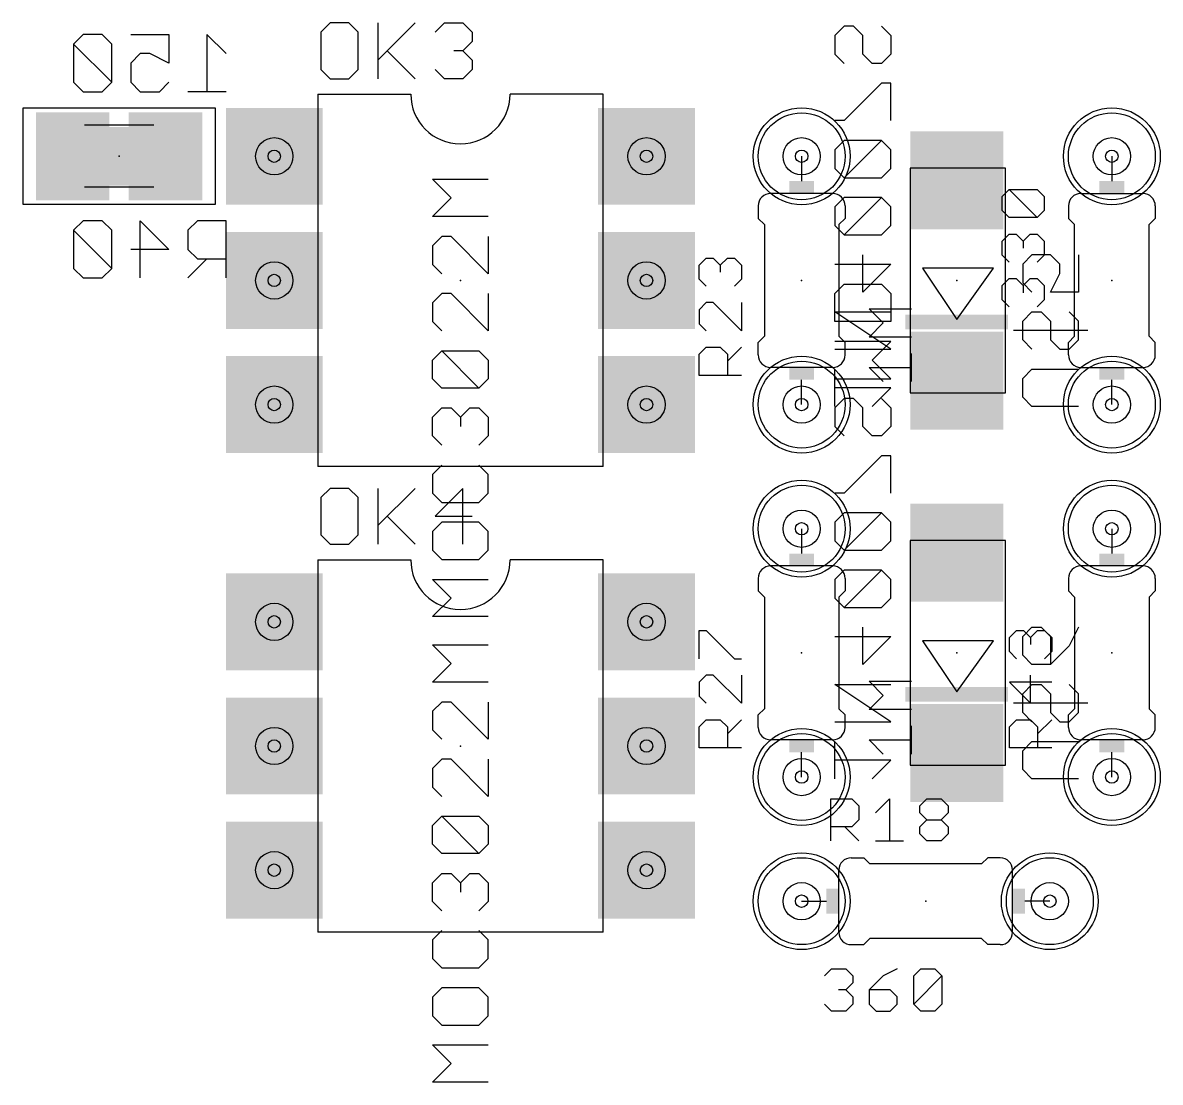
# Model space of a CAD drawing. Extents: x -2 to 128, y 10 to 112.
# Drawn here: x 86.93 to 110.21, y 61.7 to 83.38 of the extents above; entities that cross this region are included whole.
import ezdxf

# ---------------------------------------------------------------- set-up
doc = ezdxf.new("R2010")
doc.units = 0
for name, color, linetype in [('17', 82, 'CONTINUOUS'), ('21', 253, 'CONTINUOUS'), ('22', 253, 'CONTINUOUS'), ('23', 7, 'CONTINUOUS'), ('24', 7, 'CONTINUOUS'), ('25', 253, 'CONTINUOUS'), ('26', 253, 'CONTINUOUS'), ('27', 253, 'CONTINUOUS'), ('28', 253, 'CONTINUOUS'), ('29', 253, 'CONTINUOUS'), ('30', 253, 'CONTINUOUS'), ('32', 253, 'CONTINUOUS'), ('36', 253, 'CONTINUOUS'), ('40', 175, 'CONTINUOUS'), ('44', 253, 'CONTINUOUS'), ('51', 253, 'CONTINUOUS'), ('52', 253, 'CONTINUOUS')]:
    doc.layers.add(name, color=color, linetype=linetype)

# ---------------------------------------------------------------- blocks, each defined once
blk = doc.blocks.new('SQUAREP')
blk.add_solid([(-0.5, -0.5), (0.5, -0.5), (-0.5, 0.5), (0.5, 0.5)])
blk = doc.blocks.new('ROUNDP')
blk.add_circle((0, 0), 0.5)
blk = doc.blocks.new('RECT')
blk.add_solid([(-0.5, -0.5), (0.5, -0.5), (-0.5, 0.5), (0.5, 0.5)])

msp = doc.modelspace()

# ---------------------------------------------------------------- linework, layer by layer
at = {"layer": '21'}
for p, q in [((92.964, 81.915), (92.964, 74.295)), ((92.964, 81.915), (94.869, 81.915)), ((98.806, 81.915), (96.901, 81.915)), ((98.806, 74.295), (98.806, 81.915)), ((101.981, 79.629), (101.981, 79.375)), ((103.759, 79.629), (103.759, 79.375)), ((108.331, 79.629), (108.331, 79.375)), ((110.109, 79.629), (110.109, 79.375)), ((102.108, 79.248), (101.981, 79.375)), ((102.108, 79.248), (102.108, 76.962)), ((103.632, 79.248), (103.759, 79.375)), ((103.632, 79.248), (103.632, 76.962)), ((108.458, 79.248), (108.331, 79.375)), ((108.458, 76.962), (108.458, 79.248)), ((109.982, 79.248), (110.109, 79.375)), ((109.982, 76.962), (109.982, 79.248)), ((102.108, 76.962), (101.981, 76.835)), ((103.632, 76.962), (103.759, 76.835)), ((108.458, 76.962), (108.331, 76.835)), ((109.982, 76.962), (110.109, 76.835)), ((101.981, 76.581), (101.981, 76.835)), ((103.759, 76.581), (103.759, 76.835)), ((108.331, 76.581), (108.331, 76.835)), ((110.109, 76.581), (110.109, 76.835)), ((98.806, 74.295), (92.964, 74.295)), ((92.964, 72.39), (92.964, 64.77)), ((92.964, 72.39), (94.869, 72.39)), ((98.806, 72.39), (96.901, 72.39)), ((98.806, 64.77), (98.806, 72.39)), ((101.981, 72.009), (101.981, 71.755)), ((103.759, 72.009), (103.759, 71.755)), ((108.331, 72.009), (108.331, 71.755)), ((110.109, 72.009), (110.109, 71.755)), ((102.108, 71.628), (101.981, 71.755)), ((103.632, 71.628), (103.759, 71.755)), ((108.458, 71.628), (108.331, 71.755)), ((109.982, 71.628), (110.109, 71.755)), ((102.108, 71.628), (102.108, 69.342)), ((103.632, 71.628), (103.632, 69.342)), ((108.458, 71.628), (108.458, 69.342)), ((109.982, 71.628), (109.982, 69.342)), ((102.108, 69.342), (101.981, 69.215)), ((101.981, 68.961), (101.981, 69.215)), ((103.632, 69.342), (103.759, 69.215)), ((103.759, 68.961), (103.759, 69.215)), ((108.458, 69.342), (108.331, 69.215)), ((108.331, 68.961), (108.331, 69.215)), ((109.982, 69.342), (110.109, 69.215)), ((110.109, 68.961), (110.109, 69.215)), ((103.886, 66.294), (104.14, 66.294)), ((104.267, 66.167), (104.14, 66.294)), ((106.553, 66.167), (104.267, 66.167)), ((106.553, 66.167), (106.68, 66.294)), ((106.934, 66.294), (106.68, 66.294)), ((98.806, 64.77), (92.964, 64.77)), ((103.886, 64.516), (104.14, 64.516)), ((104.267, 64.643), (104.14, 64.516)), ((106.553, 64.643), (104.267, 64.643)), ((106.553, 64.643), (106.68, 64.516)), ((106.934, 64.516), (106.68, 64.516))]:
    msp.add_line(p, q, dxfattribs=at)
for centre, radius, start, end in [((95.885, 81.915), 1.016, 180, 0), ((102.235, 79.629), 0.254, 90, 180), ((103.505, 79.629), 0.254, 0, 90), ((108.585, 79.629), 0.254, 90, 180), ((109.855, 79.629), 0.254, 0, 90), ((102.235, 76.581), 0.254, 180, 270), ((103.505, 76.581), 0.254, 270, 0), ((108.585, 76.581), 0.254, 180, 270), ((109.855, 76.581), 0.254, 270, 0), ((95.885, 72.39), 1.016, 180, 0), ((102.235, 72.009), 0.254, 90, 180), ((103.505, 72.009), 0.254, 0, 90), ((108.585, 72.009), 0.254, 90, 180), ((109.855, 72.009), 0.254, 0, 90), ((102.235, 68.961), 0.254, 180, 270), ((103.505, 68.961), 0.254, 270, 0), ((108.585, 68.961), 0.254, 180, 270), ((109.855, 68.961), 0.254, 270, 0), ((103.886, 66.04), 0.254, 90, 180), ((106.934, 66.04), 0.254, 0, 90), ((103.886, 64.77), 0.254, 180, 270), ((106.934, 64.77), 0.254, 270, 0)]:
    msp.add_arc(centre, radius, start, end, dxfattribs=at)
at = {"layer": '22'}
for p, q in [((106.795, 78.355), (105.345, 78.355)), ((105.345, 78.355), (106.045, 77.305)), ((106.045, 77.305), (106.795, 78.355)), ((106.795, 70.735), (105.345, 70.735)), ((105.345, 70.735), (106.045, 69.685)), ((106.045, 69.685), (106.795, 70.735))]:
    msp.add_line(p, q, dxfattribs=at)
at = {"layer": '23'}
for p in [(95.885, 78.105), (102.87, 78.105), (109.22, 78.105), (102.87, 70.485), (109.22, 70.485), (95.885, 68.58), (105.41, 65.405)]:
    msp.add_point(p, dxfattribs=at)
at = {"layer": '24'}
for p in [(88.9, 80.645), (106.045, 78.105), (106.045, 70.485)]:
    msp.add_point(p, dxfattribs=at)
at = {"layer": '25'}
for p, q in [((93.2182, 83.3765), (93.0275, 83.1858)), ((93.5995, 83.3765), (93.2182, 83.3765)), ((93.7902, 83.1858), (93.5995, 83.3765)), ((94.1969, 83.3765), (94.1969, 82.2325)), ((94.1969, 82.6138), (94.9595, 83.3765)), ((95.3663, 83.1858), (95.557, 83.3765)), ((95.557, 83.3765), (95.9383, 83.3765)), ((95.9383, 83.3765), (96.1289, 83.1858)), ((93.0275, 83.1858), (93.0275, 82.4232)), ((93.7902, 82.4232), (93.7902, 83.1858)), ((96.1289, 83.1858), (96.1289, 82.9952)), ((96.1289, 82.9952), (95.9383, 82.8045)), ((94.3876, 82.8045), (94.9595, 82.2325)), ((95.9383, 82.8045), (95.7476, 82.8045)), ((95.9383, 82.8045), (96.1289, 82.6138)), ((96.1289, 82.6138), (96.1289, 82.4232)), ((93.0275, 82.4232), (93.2182, 82.2325)), ((93.2182, 82.2325), (93.5995, 82.2325)), ((93.5995, 82.2325), (93.7902, 82.4232)), ((95.557, 82.2325), (95.3663, 82.4232)), ((95.9383, 82.2325), (95.557, 82.2325)), ((96.1289, 82.4232), (95.9383, 82.2325)), ((100.7738, 78.4183), (100.9178, 78.5624)), ((100.9178, 78.5624), (101.0619, 78.5624)), ((101.0619, 78.5624), (101.2059, 78.4183)), ((101.2059, 78.4183), (101.35, 78.5624)), ((101.35, 78.5624), (101.494, 78.5624)), ((101.494, 78.5624), (101.6381, 78.4183)), ((100.7738, 78.1302), (100.7738, 78.4183)), ((101.2059, 78.4183), (101.2059, 78.2743)), ((101.6381, 78.4183), (101.6381, 78.1302)), ((100.9178, 77.9862), (100.7738, 78.1302)), ((101.6381, 78.1302), (101.494, 77.9862)), ((100.9178, 77.6503), (100.7738, 77.5062)), ((101.0619, 77.6503), (100.9178, 77.6503)), ((101.6381, 77.074), (101.0619, 77.6503)), ((101.6381, 77.6503), (101.6381, 77.074)), ((100.7738, 77.5062), (100.7738, 77.2181)), ((100.7738, 77.2181), (100.9178, 77.074)), ((100.7738, 76.5941), (100.9178, 76.7381)), ((100.9178, 76.7381), (101.2059, 76.7381)), ((101.2059, 76.7381), (101.35, 76.5941)), ((101.35, 76.45), (101.6381, 76.7381)), ((100.7738, 76.1619), (100.7738, 76.5941)), ((101.35, 76.5941), (101.35, 76.1619)), ((101.6381, 76.1619), (100.7738, 76.1619)), ((93.2182, 73.8515), (93.0275, 73.6608)), ((93.5995, 73.8515), (93.2182, 73.8515)), ((93.7902, 73.6608), (93.5995, 73.8515)), ((94.1969, 73.8515), (94.1969, 72.7075)), ((94.1969, 73.0888), (94.9595, 73.8515)), ((95.9383, 73.8515), (95.3663, 73.2795)), ((95.9383, 72.7075), (95.9383, 73.8515)), ((93.0275, 73.6608), (93.0275, 72.8982)), ((93.7902, 72.8982), (93.7902, 73.6608)), ((94.3876, 73.2795), (94.9595, 72.7075)), ((95.3663, 73.2795), (96.1289, 73.2795)), ((93.0275, 72.8982), (93.2182, 72.7075)), ((93.5995, 72.7075), (93.7902, 72.8982)), ((93.2182, 72.7075), (93.5995, 72.7075)), ((100.7738, 70.3662), (100.7738, 70.9424)), ((100.7738, 70.9424), (100.9178, 70.9424)), ((100.9178, 70.9424), (101.494, 70.3662)), ((107.1238, 70.7983), (107.2678, 70.9424)), ((107.1238, 70.5102), (107.1238, 70.7983)), ((107.2678, 70.9424), (107.4119, 70.9424)), ((107.4119, 70.9424), (107.5559, 70.7983)), ((107.5559, 70.7983), (107.7, 70.9424)), ((107.5559, 70.7983), (107.5559, 70.6543)), ((107.7, 70.9424), (107.844, 70.9424)), ((107.844, 70.9424), (107.9881, 70.7983)), ((107.9881, 70.7983), (107.9881, 70.5102)), ((101.494, 70.3662), (101.6381, 70.3662)), ((107.2678, 70.3662), (107.1238, 70.5102)), ((107.9881, 70.5102), (107.844, 70.3662)), ((100.9178, 70.0303), (100.7738, 69.8862)), ((100.7738, 69.8862), (100.7738, 69.5981)), ((101.0619, 70.0303), (100.9178, 70.0303)), ((101.6381, 69.454), (101.0619, 70.0303)), ((101.6381, 70.0303), (101.6381, 69.454)), ((107.9881, 69.8862), (107.1238, 69.8862)), ((107.1238, 69.8862), (107.5559, 69.454)), ((107.5559, 69.454), (107.5559, 70.0303)), ((100.7738, 69.5981), (100.9178, 69.454)), ((100.7738, 68.9741), (100.9178, 69.1181)), ((100.7738, 68.5419), (100.7738, 68.9741)), ((100.9178, 69.1181), (101.2059, 69.1181)), ((101.2059, 69.1181), (101.35, 68.9741)), ((101.35, 68.83), (101.6381, 69.1181)), ((101.35, 68.9741), (101.35, 68.5419)), ((107.1238, 68.9741), (107.2678, 69.1181)), ((107.1238, 68.5419), (107.1238, 68.9741)), ((107.2678, 69.1181), (107.5559, 69.1181)), ((107.5559, 69.1181), (107.7, 68.9741)), ((107.7, 68.83), (107.9881, 69.1181)), ((107.7, 68.9741), (107.7, 68.5419)), ((101.6381, 68.5419), (100.7738, 68.5419)), ((107.9881, 68.5419), (107.1238, 68.5419)), ((103.4669, 66.6369), (103.4669, 67.5012)), ((103.4669, 67.5012), (103.8991, 67.5012)), ((103.8991, 67.5012), (104.0431, 67.3572)), ((104.0431, 67.3572), (104.0431, 67.0691)), ((104.379, 67.2131), (104.6671, 67.5012)), ((104.6671, 67.5012), (104.6671, 66.6369)), ((105.2912, 67.3572), (105.4352, 67.5012)), ((105.2912, 67.2131), (105.2912, 67.3572)), ((105.4352, 67.5012), (105.7233, 67.5012)), ((105.7233, 67.5012), (105.8674, 67.3572)), ((105.8674, 67.3572), (105.8674, 67.2131)), ((104.0431, 67.0691), (103.8991, 66.925)), ((105.4352, 67.0691), (105.2912, 67.2131)), ((105.2912, 66.925), (105.4352, 67.0691)), ((105.4352, 67.0691), (105.7233, 67.0691)), ((105.8674, 67.2131), (105.7233, 67.0691)), ((105.7233, 67.0691), (105.8674, 66.925)), ((103.8991, 66.925), (103.4669, 66.925)), ((103.755, 66.925), (104.0431, 66.6369)), ((105.2912, 66.781), (105.2912, 66.925)), ((105.8674, 66.925), (105.8674, 66.781)), ((104.379, 66.6369), (104.9553, 66.6369)), ((105.4352, 66.6369), (105.2912, 66.781)), ((105.7233, 66.6369), (105.4352, 66.6369)), ((105.8674, 66.781), (105.7233, 66.6369))]:
    msp.add_line(p, q, dxfattribs=at)
at = {"layer": '26'}
for p, q in [((88.1639, 79.3252), (87.969, 79.1303)), ((88.5537, 79.3252), (88.1639, 79.3252)), ((88.7486, 79.1303), (88.5537, 79.3252)), ((89.3333, 78.1558), (89.3333, 79.3252)), ((89.3333, 79.3252), (89.918, 78.7405)), ((90.5027, 79.3252), (90.3078, 79.1303)), ((91.0874, 79.3252), (90.5027, 79.3252)), ((91.0874, 78.1558), (91.0874, 79.3252)), ((87.969, 79.1303), (87.969, 78.3507)), ((88.7486, 78.3507), (87.969, 79.1303)), ((88.7486, 78.3507), (88.7486, 79.1303)), ((90.3078, 79.1303), (90.3078, 78.7405)), ((89.918, 78.7405), (89.1384, 78.7405)), ((90.3078, 78.7405), (90.5027, 78.5456)), ((90.6976, 78.5456), (90.3078, 78.1558)), ((90.5027, 78.5456), (91.0874, 78.5456)), ((107.5852, 78.6299), (107.3945, 78.4393)), ((107.9665, 78.6299), (107.5852, 78.6299)), ((108.1572, 78.4393), (107.9665, 78.6299)), ((108.5385, 78.6299), (108.5385, 77.8673)), ((87.969, 78.3507), (88.1639, 78.1558)), ((88.5537, 78.1558), (88.7486, 78.3507)), ((107.3945, 78.4393), (107.3945, 78.058)), ((107.9665, 77.8673), (108.1572, 78.2486)), ((108.1572, 78.2486), (108.1572, 78.4393)), ((88.1639, 78.1558), (88.5537, 78.1558)), ((107.3945, 78.058), (107.5852, 77.8673)), ((108.5385, 77.8673), (107.9665, 77.8673)), ((107.3945, 77.2699), (107.5852, 77.4605)), ((107.5852, 77.4605), (107.7758, 77.4605)), ((107.7758, 77.4605), (107.9665, 77.2699)), ((108.5385, 77.2699), (108.3478, 77.4605)), ((108.7291, 77.0792), (107.2038, 77.0792)), ((107.3945, 76.8886), (107.3945, 77.2699)), ((107.9665, 77.2699), (107.9665, 76.8886)), ((108.5385, 76.8886), (108.5385, 77.2699)), ((107.5852, 76.6979), (107.3945, 76.8886)), ((107.9665, 76.8886), (108.1572, 76.6979)), ((108.3478, 76.6979), (108.5385, 76.8886)), ((108.1572, 76.6979), (108.3478, 76.6979)), ((107.3945, 76.1005), (107.5852, 76.2912)), ((107.5852, 76.2912), (108.5385, 76.2912)), ((107.3945, 75.7192), (107.3945, 76.1005)), ((107.5852, 75.5285), (107.3945, 75.7192)), ((108.5385, 75.5285), (107.5852, 75.5285)), ((107.3945, 70.8193), (107.5852, 71.0099)), ((107.3945, 70.438), (107.3945, 70.8193)), ((107.5852, 71.0099), (107.7758, 71.0099)), ((107.7758, 71.0099), (107.9665, 70.8193)), ((107.9665, 70.8193), (107.9665, 70.2473)), ((108.5385, 71.0099), (108.3478, 70.6286)), ((108.3478, 70.6286), (107.9665, 70.2473)), ((107.5852, 70.2473), (107.3945, 70.438)), ((107.9665, 70.2473), (107.5852, 70.2473)), ((107.3945, 69.6499), (107.5852, 69.8405)), ((107.3945, 69.2686), (107.3945, 69.6499)), ((107.5852, 69.8405), (107.7758, 69.8405)), ((107.7758, 69.8405), (107.9665, 69.6499)), ((107.9665, 69.6499), (107.9665, 69.2686)), ((108.5385, 69.6499), (108.3478, 69.8405)), ((108.5385, 69.2686), (108.5385, 69.6499)), ((108.7291, 69.4592), (107.2038, 69.4592)), ((107.5852, 69.0779), (107.3945, 69.2686)), ((107.9665, 69.2686), (108.1572, 69.0779)), ((108.3478, 69.0779), (108.5385, 69.2686)), ((108.1572, 69.0779), (108.3478, 69.0779)), ((107.3945, 68.4805), (107.5852, 68.6711)), ((107.3945, 68.0992), (107.3945, 68.4805)), ((107.5852, 68.6711), (108.5385, 68.6711)), ((107.5852, 67.9085), (107.3945, 68.0992)), ((108.5385, 67.9085), (107.5852, 67.9085))]:
    msp.add_line(p, q, dxfattribs=at)
at = {"layer": '27'}
for p, q in [((95.6938, 79.7934), (95.3125, 80.1747)), ((95.3125, 80.1747), (96.4565, 80.1747)), ((106.9714, 79.8221), (107.1154, 79.9662)), ((107.1154, 79.9662), (107.6916, 79.9662)), ((107.6916, 79.39), (107.1154, 79.9662)), ((107.6916, 79.9662), (107.8357, 79.8221)), ((95.3125, 79.4121), (95.6938, 79.7934)), ((106.9714, 79.534), (106.9714, 79.8221)), ((107.8357, 79.8221), (107.8357, 79.534)), ((96.4565, 79.4121), (95.3125, 79.4121)), ((107.1154, 79.39), (106.9714, 79.534)), ((107.8357, 79.534), (107.6916, 79.39)), ((107.6916, 79.39), (107.1154, 79.39)), ((95.5032, 79.0053), (95.3125, 78.8147)), ((95.6938, 79.0053), (95.5032, 79.0053)), ((96.4565, 78.2427), (95.6938, 79.0053)), ((96.4565, 79.0053), (96.4565, 78.2427)), ((106.9714, 78.91), (107.1154, 79.0541)), ((107.1154, 79.0541), (107.2595, 79.0541)), ((107.2595, 79.0541), (107.4035, 78.91)), ((107.4035, 78.91), (107.5476, 79.0541)), ((107.5476, 79.0541), (107.6916, 79.0541)), ((107.6916, 79.0541), (107.8357, 78.91)), ((95.3125, 78.8147), (95.3125, 78.4334)), ((106.9714, 78.6219), (106.9714, 78.91)), ((107.4035, 78.91), (107.4035, 78.766)), ((107.8357, 78.91), (107.8357, 78.6219)), ((107.1154, 78.4778), (106.9714, 78.6219)), ((107.8357, 78.6219), (107.6916, 78.4778)), ((95.3125, 78.4334), (95.5032, 78.2427)), ((106.9714, 77.9979), (107.1154, 78.1419)), ((107.1154, 78.1419), (107.2595, 78.1419)), ((107.2595, 78.1419), (107.4035, 77.9979)), ((107.4035, 77.9979), (107.5476, 78.1419)), ((107.5476, 78.1419), (107.6916, 78.1419)), ((107.6916, 78.1419), (107.8357, 77.9979)), ((95.5032, 77.8359), (95.3125, 77.6453)), ((95.6938, 77.8359), (95.5032, 77.8359)), ((96.4565, 77.0733), (95.6938, 77.8359)), ((96.4565, 77.8359), (96.4565, 77.0733)), ((106.9714, 77.7098), (106.9714, 77.9979)), ((107.4035, 77.9979), (107.4035, 77.8538)), ((107.8357, 77.9979), (107.8357, 77.7098)), ((95.3125, 77.6453), (95.3125, 77.264)), ((107.1154, 77.5657), (106.9714, 77.7098)), ((107.8357, 77.7098), (107.6916, 77.5657)), ((104.5417, 77.2351), (104.2536, 77.5233)), ((104.2536, 77.5233), (105.1179, 77.5233)), ((95.3125, 77.264), (95.5032, 77.0733)), ((104.2536, 76.947), (104.5417, 77.2351)), ((105.1179, 76.947), (104.2536, 76.947)), ((95.3125, 76.4759), (95.5032, 76.6665)), ((95.5032, 76.6665), (96.2658, 76.6665)), ((96.2658, 75.9039), (95.5032, 76.6665)), ((96.2658, 76.6665), (96.4565, 76.4759)), ((105.1179, 76.0349), (105.1179, 76.6111)), ((95.3125, 76.0946), (95.3125, 76.4759)), ((96.4565, 76.4759), (96.4565, 76.0946)), ((104.5417, 76.0349), (104.2536, 76.323)), ((104.2536, 76.323), (105.1179, 76.323)), ((95.5032, 75.9039), (95.3125, 76.0946)), ((96.4565, 76.0946), (96.2658, 75.9039)), ((96.2658, 75.9039), (95.5032, 75.9039)), ((95.3125, 75.3065), (95.5032, 75.4971)), ((95.5032, 75.4971), (95.6938, 75.4971)), ((95.6938, 75.4971), (95.8845, 75.3065)), ((95.8845, 75.3065), (96.0752, 75.4971)), ((96.0752, 75.4971), (96.2658, 75.4971)), ((96.2658, 75.4971), (96.4565, 75.3065)), ((95.3125, 74.9252), (95.3125, 75.3065)), ((95.8845, 75.3065), (95.8845, 75.1158)), ((96.4565, 75.3065), (96.4565, 74.9252)), ((95.5032, 74.7345), (95.3125, 74.9252)), ((96.4565, 74.9252), (96.2658, 74.7345)), ((95.5032, 74.3278), (95.3125, 74.1371)), ((96.4565, 74.1371), (96.2658, 74.3278)), ((95.3125, 74.1371), (95.3125, 73.7558)), ((96.4565, 73.7558), (96.4565, 74.1371)), ((95.3125, 73.7558), (95.5032, 73.5651)), ((96.2658, 73.5651), (96.4565, 73.7558)), ((95.5032, 73.5651), (96.2658, 73.5651)), ((95.5032, 73.1584), (95.3125, 72.9677)), ((96.2658, 73.1584), (95.5032, 73.1584)), ((96.4565, 72.9677), (96.2658, 73.1584)), ((95.3125, 72.9677), (95.3125, 72.5864)), ((96.4565, 72.5864), (96.4565, 72.9677)), ((95.3125, 72.5864), (95.5032, 72.3957)), ((96.2658, 72.3957), (96.4565, 72.5864)), ((95.5032, 72.3957), (96.2658, 72.3957)), ((95.6938, 71.6076), (95.3125, 71.989)), ((95.3125, 71.989), (96.4565, 71.989)), ((95.3125, 71.2263), (95.6938, 71.6076)), ((96.4565, 71.2263), (95.3125, 71.2263)), ((95.6938, 70.2684), (95.3125, 70.6497)), ((95.3125, 70.6497), (96.4565, 70.6497)), ((95.3125, 69.8871), (95.6938, 70.2684)), ((96.4565, 69.8871), (95.3125, 69.8871)), ((104.5417, 69.6151), (104.2536, 69.9033)), ((104.2536, 69.9033), (105.1179, 69.9033)), ((95.5032, 69.4803), (95.3125, 69.2897)), ((95.6938, 69.4803), (95.5032, 69.4803)), ((96.4565, 68.7177), (95.6938, 69.4803)), ((96.4565, 69.4803), (96.4565, 68.7177)), ((104.2536, 69.327), (104.5417, 69.6151)), ((95.3125, 69.2897), (95.3125, 68.9083)), ((105.1179, 69.327), (104.2536, 69.327)), ((105.1179, 68.4149), (105.1179, 68.9911)), ((95.3125, 68.9083), (95.5032, 68.7177)), ((104.5417, 68.4149), (104.2536, 68.703)), ((104.2536, 68.703), (105.1179, 68.703)), ((95.5032, 68.3109), (95.3125, 68.1203)), ((95.6938, 68.3109), (95.5032, 68.3109)), ((96.4565, 67.5483), (95.6938, 68.3109)), ((96.4565, 68.3109), (96.4565, 67.5483)), ((95.3125, 68.1203), (95.3125, 67.739)), ((95.3125, 67.739), (95.5032, 67.5483)), ((95.3125, 66.9509), (95.5032, 67.1415)), ((95.5032, 67.1415), (96.2658, 67.1415)), ((96.2658, 66.3789), (95.5032, 67.1415)), ((96.2658, 67.1415), (96.4565, 66.9509)), ((95.3125, 66.5696), (95.3125, 66.9509)), ((96.4565, 66.9509), (96.4565, 66.5696)), ((95.5032, 66.3789), (95.3125, 66.5696)), ((96.2658, 66.3789), (95.5032, 66.3789)), ((96.4565, 66.5696), (96.2658, 66.3789)), ((95.3125, 65.7815), (95.5032, 65.9721)), ((95.5032, 65.9721), (95.6938, 65.9721)), ((95.6938, 65.9721), (95.8845, 65.7815)), ((95.8845, 65.7815), (96.0752, 65.9721)), ((96.0752, 65.9721), (96.2658, 65.9721)), ((96.2658, 65.9721), (96.4565, 65.7815)), ((95.3125, 65.4002), (95.3125, 65.7815)), ((95.8845, 65.7815), (95.8845, 65.5908)), ((96.4565, 65.7815), (96.4565, 65.4002)), ((95.5032, 65.2095), (95.3125, 65.4002)), ((96.4565, 65.4002), (96.2658, 65.2095)), ((95.5032, 64.8028), (95.3125, 64.6121)), ((96.4565, 64.6121), (96.2658, 64.8028)), ((95.3125, 64.6121), (95.3125, 64.2308)), ((96.4565, 64.2308), (96.4565, 64.6121)), ((95.3125, 64.2308), (95.5032, 64.0401)), ((95.5032, 64.0401), (96.2658, 64.0401)), ((96.2658, 64.0401), (96.4565, 64.2308)), ((103.3399, 63.8774), (103.484, 64.0214)), ((103.484, 64.0214), (103.7721, 64.0214)), ((103.7721, 64.0214), (103.9161, 63.8774)), ((103.9161, 63.8774), (103.9161, 63.7333)), ((104.5401, 63.8774), (104.252, 63.5893)), ((104.8283, 64.0214), (104.5401, 63.8774)), ((105.1642, 63.8774), (105.3082, 64.0214)), ((105.1642, 63.3012), (105.1642, 63.8774)), ((105.1642, 63.3012), (105.7404, 63.8774)), ((105.3082, 64.0214), (105.5963, 64.0214)), ((105.5963, 64.0214), (105.7404, 63.8774)), ((105.7404, 63.8774), (105.7404, 63.3012)), ((95.5032, 63.6334), (95.3125, 63.4427)), ((96.2658, 63.6334), (95.5032, 63.6334)), ((96.4565, 63.4427), (96.2658, 63.6334)), ((103.7721, 63.5893), (103.628, 63.5893)), ((103.9161, 63.7333), (103.7721, 63.5893)), ((103.7721, 63.5893), (103.9161, 63.4452)), ((104.252, 63.5893), (104.252, 63.3012)), ((104.6842, 63.5893), (104.252, 63.5893)), ((104.8283, 63.4452), (104.6842, 63.5893)), ((95.3125, 63.4427), (95.3125, 63.0614)), ((96.4565, 63.0614), (96.4565, 63.4427)), ((103.9161, 63.4452), (103.9161, 63.3012)), ((104.8283, 63.3012), (104.8283, 63.4452)), ((103.484, 63.1571), (103.3399, 63.3012)), ((103.7721, 63.1571), (103.484, 63.1571)), ((103.9161, 63.3012), (103.7721, 63.1571)), ((104.252, 63.3012), (104.3961, 63.1571)), ((104.3961, 63.1571), (104.6842, 63.1571)), ((104.6842, 63.1571), (104.8283, 63.3012)), ((105.3082, 63.1571), (105.1642, 63.3012)), ((105.5963, 63.1571), (105.3082, 63.1571)), ((105.7404, 63.3012), (105.5963, 63.1571)), ((95.3125, 63.0614), (95.5032, 62.8707)), ((95.5032, 62.8707), (96.2658, 62.8707)), ((96.2658, 62.8707), (96.4565, 63.0614)), ((95.6938, 62.0826), (95.3125, 62.464)), ((95.3125, 62.464), (96.4565, 62.464)), ((95.3125, 61.7013), (95.6938, 62.0826)), ((96.4565, 61.7013), (95.3125, 61.7013))]:
    msp.add_line(p, q, dxfattribs=at)
at = {"layer": '28'}
for p, q in [((88.1639, 83.1352), (87.969, 82.9403)), ((88.5537, 83.1352), (88.1639, 83.1352)), ((88.7486, 82.9403), (88.5537, 83.1352)), ((89.1384, 83.1352), (89.918, 83.1352)), ((89.918, 83.1352), (89.918, 82.5505)), ((91.0874, 82.7454), (90.6976, 83.1352)), ((90.6976, 83.1352), (90.6976, 81.9658)), ((103.7432, 83.3075), (103.5525, 83.1169)), ((103.9338, 83.3075), (103.7432, 83.3075)), ((104.1245, 83.1169), (103.9338, 83.3075)), ((104.5058, 83.3075), (104.6965, 83.1169)), ((87.969, 82.9403), (87.969, 82.1607)), ((88.7486, 82.1607), (87.969, 82.9403)), ((88.7486, 82.1607), (88.7486, 82.9403)), ((103.5525, 83.1169), (103.5525, 82.7355)), ((104.1245, 82.7355), (104.1245, 83.1169)), ((104.6965, 83.1169), (104.6965, 82.7355)), ((89.3333, 82.7454), (89.1384, 82.5505)), ((89.5282, 82.7454), (89.3333, 82.7454)), ((89.918, 82.5505), (89.5282, 82.7454)), ((103.5525, 82.7355), (103.7432, 82.5449)), ((104.3152, 82.5449), (104.1245, 82.7355)), ((104.6965, 82.7355), (104.5058, 82.5449)), ((89.1384, 82.5505), (89.1384, 82.1607)), ((104.5058, 82.5449), (104.3152, 82.5449)), ((87.969, 82.1607), (88.1639, 81.9658)), ((88.1639, 81.9658), (88.5537, 81.9658)), ((88.5537, 81.9658), (88.7486, 82.1607)), ((89.1384, 82.1607), (89.3333, 81.9658)), ((89.3333, 81.9658), (89.7231, 81.9658)), ((89.7231, 81.9658), (89.918, 82.1607)), ((91.0874, 81.9658), (90.3078, 81.9658)), ((104.5058, 82.1381), (103.7432, 81.3755)), ((104.6965, 82.1381), (104.5058, 82.1381)), ((104.6965, 81.3755), (104.6965, 82.1381)), ((103.7432, 81.3755), (103.5525, 81.3755)), ((103.7432, 80.9687), (103.5525, 80.7781)), ((104.5058, 80.9687), (103.7432, 80.9687)), ((103.7432, 80.2061), (104.5058, 80.9687)), ((104.6965, 80.7781), (104.5058, 80.9687)), ((103.5525, 80.7781), (103.5525, 80.3967)), ((104.6965, 80.3967), (104.6965, 80.7781)), ((103.5525, 80.3967), (103.7432, 80.2061)), ((104.5058, 80.2061), (104.6965, 80.3967)), ((103.7432, 80.2061), (104.5058, 80.2061)), ((103.7432, 79.7993), (103.5525, 79.6087)), ((104.5058, 79.7993), (103.7432, 79.7993)), ((103.7432, 79.0367), (104.5058, 79.7993)), ((104.6965, 79.6087), (104.5058, 79.7993)), ((103.5525, 79.6087), (103.5525, 79.2274)), ((104.6965, 79.2274), (104.6965, 79.6087)), ((103.5525, 79.2274), (103.7432, 79.0367)), ((104.5058, 79.0367), (104.6965, 79.2274)), ((103.7432, 79.0367), (104.5058, 79.0367)), ((104.1245, 77.8673), (104.1245, 78.6299)), ((103.5525, 78.4393), (104.6965, 78.4393)), ((104.6965, 78.4393), (104.1245, 77.8673)), ((103.5525, 77.8357), (103.7432, 78.0263)), ((103.7432, 78.0263), (104.5058, 78.0263)), ((104.5058, 78.0263), (104.6965, 77.8357)), ((103.5525, 77.2637), (103.5525, 77.8357)), ((104.6965, 77.8357), (104.6965, 77.2637)), ((104.6965, 76.6979), (103.5525, 77.4605)), ((103.5525, 77.4605), (104.6965, 77.4605)), ((104.6965, 77.2637), (103.5525, 77.2637)), ((104.6965, 76.8569), (103.5525, 76.8569)), ((104.3152, 76.4756), (104.6965, 76.8569)), ((103.5525, 76.6979), (104.6965, 76.6979)), ((104.6965, 76.0943), (104.3152, 76.4756)), ((103.5525, 75.5285), (103.5525, 76.2912)), ((103.5525, 76.0943), (104.6965, 76.0943)), ((104.6965, 75.9098), (103.5525, 75.9098)), ((104.3152, 75.5285), (104.6965, 75.9098)), ((103.7432, 75.6875), (103.5525, 75.4969)), ((103.9338, 75.6875), (103.7432, 75.6875)), ((104.1245, 75.4969), (103.9338, 75.6875)), ((104.5058, 75.6875), (104.6965, 75.4969)), ((103.5525, 75.4969), (103.5525, 75.1155)), ((104.1245, 75.1155), (104.1245, 75.4969)), ((104.6965, 75.4969), (104.6965, 75.1155)), ((103.5525, 75.1155), (103.7432, 74.9249)), ((104.3152, 74.9249), (104.1245, 75.1155)), ((104.6965, 75.1155), (104.5058, 74.9249)), ((104.5058, 74.9249), (104.3152, 74.9249)), ((104.5058, 74.5181), (103.7432, 73.7555)), ((104.6965, 74.5181), (104.5058, 74.5181)), ((104.6965, 73.7555), (104.6965, 74.5181)), ((103.7432, 73.7555), (103.5525, 73.7555)), ((103.7432, 73.3487), (103.5525, 73.1581)), ((104.5058, 73.3487), (103.7432, 73.3487)), ((103.7432, 72.5861), (104.5058, 73.3487)), ((104.6965, 73.1581), (104.5058, 73.3487)), ((103.5525, 73.1581), (103.5525, 72.7768)), ((104.6965, 72.7768), (104.6965, 73.1581)), ((103.5525, 72.7768), (103.7432, 72.5861)), ((104.5058, 72.5861), (104.6965, 72.7768)), ((103.7432, 72.5861), (104.5058, 72.5861)), ((103.7432, 72.1793), (103.5525, 71.9887)), ((104.5058, 72.1793), (103.7432, 72.1793)), ((103.7432, 71.4167), (104.5058, 72.1793)), ((104.6965, 71.9887), (104.5058, 72.1793)), ((103.5525, 71.9887), (103.5525, 71.6074)), ((104.6965, 71.6074), (104.6965, 71.9887)), ((103.5525, 71.6074), (103.7432, 71.4167)), ((104.5058, 71.4167), (104.6965, 71.6074)), ((103.7432, 71.4167), (104.5058, 71.4167)), ((103.5525, 70.8193), (104.6965, 70.8193)), ((104.1245, 70.2473), (104.1245, 71.0099)), ((104.6965, 70.8193), (104.1245, 70.2473)), ((104.6965, 69.0779), (103.5525, 69.8405)), ((103.5525, 69.8405), (104.6965, 69.8405)), ((103.5525, 69.0779), (104.6965, 69.0779)), ((103.5525, 67.9085), (103.5525, 68.6711)), ((104.6965, 68.2898), (103.5525, 68.2898)), ((104.3152, 67.9085), (104.6965, 68.2898))]:
    msp.add_line(p, q, dxfattribs=at)
at = {"layer": '40'}
for p, q in [((90.873, 81.628), (86.927, 81.628)), ((86.927, 81.628), (86.927, 79.662)), ((90.873, 79.662), (90.873, 81.628)), ((86.927, 79.662), (90.873, 79.662))]:
    msp.add_line(p, q, dxfattribs=at)
at = {"layer": '44'}
for centre in [(92.075, 80.645), (99.695, 80.645), (102.87, 80.645), (109.22, 80.645), (92.075, 78.105), (99.695, 78.105), (92.075, 75.565), (99.695, 75.565), (102.87, 75.565), (109.22, 75.565), (102.87, 73.025), (109.22, 73.025), (92.075, 71.12), (99.695, 71.12), (92.075, 68.58), (99.695, 68.58), (102.87, 67.945), (109.22, 67.945), (92.075, 66.04), (99.695, 66.04), (102.87, 65.405), (107.95, 65.405)]:
    msp.add_circle(centre, 0.127, dxfattribs=at)
at = {"layer": '51'}
for p, q in [((102.87, 80.645), (102.87, 80.137)), ((109.22, 80.645), (109.22, 80.137)), ((103.505, 79.883), (102.235, 79.883)), ((108.585, 79.883), (109.855, 79.883)), ((103.505, 76.327), (102.235, 76.327)), ((108.585, 76.327), (109.855, 76.327)), ((102.87, 75.565), (102.87, 76.073)), ((109.22, 75.565), (109.22, 76.073)), ((102.87, 73.025), (102.87, 72.517)), ((109.22, 73.025), (109.22, 72.517)), ((103.505, 72.263), (102.235, 72.263)), ((109.855, 72.263), (108.585, 72.263)), ((103.505, 68.707), (102.235, 68.707)), ((109.855, 68.707), (108.585, 68.707)), ((102.87, 67.945), (102.87, 68.453)), ((109.22, 67.945), (109.22, 68.453)), ((103.632, 64.77), (103.632, 66.04)), ((107.188, 64.77), (107.188, 66.04)), ((102.87, 65.405), (103.378, 65.405)), ((107.95, 65.405), (107.442, 65.405))]:
    msp.add_line(p, q, dxfattribs=at)
at = {"layer": '52'}
for p, q in [((89.6112, 81.28), (88.1888, 81.28)), ((107.045, 80.405), (105.095, 80.405)), ((105.095, 80.405), (105.095, 75.805)), ((107.045, 75.805), (107.045, 80.405)), ((89.6112, 80.01), (88.1888, 80.01)), ((105.095, 75.805), (107.045, 75.805)), ((107.045, 72.785), (105.095, 72.785)), ((105.095, 72.785), (105.095, 68.185)), ((107.045, 68.185), (107.045, 72.785)), ((105.095, 68.185), (107.045, 68.185))]:
    msp.add_line(p, q, dxfattribs=at)

# ---------------------------------------------------------------- block references
at = {"layer": '17'}
for name, p, xscale, yscale, rotation in [('SQUAREP', (92.075, 80.645), 1.778, 1.778, 180), ('ROUNDP', (102.87, 80.645), 1.778, 1.778, 90), ('ROUNDP', (109.22, 80.645), 1.778, 1.778, 270), ('ROUNDP', (92.075, 80.645), 0.762, 0.762, 180), ('ROUNDP', (92.075, 80.645), 0.762, 0.762, 180), ('ROUNDP', (92.075, 80.645), 0.762, 0.762, 180), ('ROUNDP', (92.075, 80.645), 0.762, 0.762, 180), ('ROUNDP', (92.075, 80.645), 0.762, 0.762, 180), ('ROUNDP', (92.075, 80.645), 0.762, 0.762, 180), ('ROUNDP', (92.075, 80.645), 0.762, 0.762, 180), ('ROUNDP', (92.075, 80.645), 0.762, 0.762, 180), ('ROUNDP', (92.075, 80.645), 0.762, 0.762, 180), ('ROUNDP', (92.075, 80.645), 0.762, 0.762, 180), ('ROUNDP', (92.075, 80.645), 0.762, 0.762, 180), ('ROUNDP', (92.075, 80.645), 0.762, 0.762, 180), ('ROUNDP', (92.075, 80.645), 0.762, 0.762, 180), ('ROUNDP', (92.075, 80.645), 0.762, 0.762, 180), ('ROUNDP', (102.87, 80.645), 0.762, 0.762, 90), ('ROUNDP', (102.87, 80.645), 0.762, 0.762, 90), ('ROUNDP', (102.87, 80.645), 0.762, 0.762, 90), ('ROUNDP', (102.87, 80.645), 0.762, 0.762, 90), ('ROUNDP', (102.87, 80.645), 0.762, 0.762, 90), ('ROUNDP', (102.87, 80.645), 0.762, 0.762, 90), ('ROUNDP', (102.87, 80.645), 0.762, 0.762, 90), ('ROUNDP', (102.87, 80.645), 0.762, 0.762, 90), ('ROUNDP', (102.87, 80.645), 0.762, 0.762, 90), ('ROUNDP', (102.87, 80.645), 0.762, 0.762, 90), ('ROUNDP', (102.87, 80.645), 0.762, 0.762, 90), ('ROUNDP', (102.87, 80.645), 0.762, 0.762, 90), ('ROUNDP', (102.87, 80.645), 0.762, 0.762, 90), ('ROUNDP', (102.87, 80.645), 0.762, 0.762, 90), ('ROUNDP', (109.22, 80.645), 0.762, 0.762, 270), ('ROUNDP', (109.22, 80.645), 0.762, 0.762, 270), ('ROUNDP', (109.22, 80.645), 0.762, 0.762, 270), ('ROUNDP', (109.22, 80.645), 0.762, 0.762, 270), ('ROUNDP', (109.22, 80.645), 0.762, 0.762, 270), ('ROUNDP', (109.22, 80.645), 0.762, 0.762, 270), ('ROUNDP', (109.22, 80.645), 0.762, 0.762, 270), ('ROUNDP', (109.22, 80.645), 0.762, 0.762, 270), ('ROUNDP', (109.22, 80.645), 0.762, 0.762, 270), ('ROUNDP', (109.22, 80.645), 0.762, 0.762, 270), ('ROUNDP', (109.22, 80.645), 0.762, 0.762, 270), ('ROUNDP', (109.22, 80.645), 0.762, 0.762, 270), ('ROUNDP', (109.22, 80.645), 0.762, 0.762, 270), ('ROUNDP', (109.22, 80.645), 0.762, 0.762, 270), ('SQUAREP', (92.075, 78.105), 1.778, 1.778, 180), ('ROUNDP', (92.075, 78.105), 0.762, 0.762, 180), ('ROUNDP', (92.075, 78.105), 0.762, 0.762, 180), ('ROUNDP', (92.075, 78.105), 0.762, 0.762, 180), ('ROUNDP', (92.075, 78.105), 0.762, 0.762, 180), ('ROUNDP', (92.075, 78.105), 0.762, 0.762, 180), ('ROUNDP', (92.075, 78.105), 0.762, 0.762, 180), ('ROUNDP', (92.075, 78.105), 0.762, 0.762, 180), ('ROUNDP', (92.075, 78.105), 0.762, 0.762, 180), ('ROUNDP', (92.075, 78.105), 0.762, 0.762, 180), ('ROUNDP', (92.075, 78.105), 0.762, 0.762, 180), ('ROUNDP', (92.075, 78.105), 0.762, 0.762, 180), ('ROUNDP', (92.075, 78.105), 0.762, 0.762, 180), ('ROUNDP', (92.075, 78.105), 0.762, 0.762, 180), ('ROUNDP', (92.075, 78.105), 0.762, 0.762, 180), ('SQUAREP', (92.075, 75.565), 1.778, 1.778, 180), ('ROUNDP', (102.87, 75.565), 1.778, 1.778, 90), ('ROUNDP', (109.22, 75.565), 1.778, 1.778, 270), ('ROUNDP', (92.075, 75.565), 0.762, 0.762, 180), ('ROUNDP', (92.075, 75.565), 0.762, 0.762, 180), ('ROUNDP', (92.075, 75.565), 0.762, 0.762, 180), ('ROUNDP', (92.075, 75.565), 0.762, 0.762, 180), ('ROUNDP', (92.075, 75.565), 0.762, 0.762, 180), ('ROUNDP', (92.075, 75.565), 0.762, 0.762, 180), ('ROUNDP', (92.075, 75.565), 0.762, 0.762, 180), ('ROUNDP', (92.075, 75.565), 0.762, 0.762, 180), ('ROUNDP', (92.075, 75.565), 0.762, 0.762, 180), ('ROUNDP', (92.075, 75.565), 0.762, 0.762, 180), ('ROUNDP', (92.075, 75.565), 0.762, 0.762, 180), ('ROUNDP', (92.075, 75.565), 0.762, 0.762, 180), ('ROUNDP', (92.075, 75.565), 0.762, 0.762, 180), ('ROUNDP', (92.075, 75.565), 0.762, 0.762, 180), ('ROUNDP', (102.87, 75.565), 0.762, 0.762, 90), ('ROUNDP', (102.87, 75.565), 0.762, 0.762, 90), ('ROUNDP', (102.87, 75.565), 0.762, 0.762, 90), ('ROUNDP', (102.87, 75.565), 0.762, 0.762, 90), ('ROUNDP', (102.87, 75.565), 0.762, 0.762, 90), ('ROUNDP', (102.87, 75.565), 0.762, 0.762, 90), ('ROUNDP', (102.87, 75.565), 0.762, 0.762, 90), ('ROUNDP', (102.87, 75.565), 0.762, 0.762, 90), ('ROUNDP', (102.87, 75.565), 0.762, 0.762, 90), ('ROUNDP', (102.87, 75.565), 0.762, 0.762, 90), ('ROUNDP', (102.87, 75.565), 0.762, 0.762, 90), ('ROUNDP', (102.87, 75.565), 0.762, 0.762, 90), ('ROUNDP', (102.87, 75.565), 0.762, 0.762, 90), ('ROUNDP', (102.87, 75.565), 0.762, 0.762, 90), ('ROUNDP', (109.22, 75.565), 0.762, 0.762, 270), ('ROUNDP', (109.22, 75.565), 0.762, 0.762, 270), ('ROUNDP', (109.22, 75.565), 0.762, 0.762, 270), ('ROUNDP', (109.22, 75.565), 0.762, 0.762, 270), ('ROUNDP', (109.22, 75.565), 0.762, 0.762, 270), ('ROUNDP', (109.22, 75.565), 0.762, 0.762, 270), ('ROUNDP', (109.22, 75.565), 0.762, 0.762, 270), ('ROUNDP', (109.22, 75.565), 0.762, 0.762, 270), ('ROUNDP', (109.22, 75.565), 0.762, 0.762, 270), ('ROUNDP', (109.22, 75.565), 0.762, 0.762, 270), ('ROUNDP', (109.22, 75.565), 0.762, 0.762, 270), ('ROUNDP', (109.22, 75.565), 0.762, 0.762, 270), ('ROUNDP', (109.22, 75.565), 0.762, 0.762, 270), ('ROUNDP', (109.22, 75.565), 0.762, 0.762, 270), ('ROUNDP', (102.87, 73.025), 1.778, 1.778, 90), ('ROUNDP', (109.22, 73.025), 1.778, 1.778, 90), ('ROUNDP', (102.87, 73.025), 0.762, 0.762, 90), ('ROUNDP', (102.87, 73.025), 0.762, 0.762, 90), ('ROUNDP', (102.87, 73.025), 0.762, 0.762, 90), ('ROUNDP', (102.87, 73.025), 0.762, 0.762, 90), ('ROUNDP', (102.87, 73.025), 0.762, 0.762, 90), ('ROUNDP', (102.87, 73.025), 0.762, 0.762, 90), ('ROUNDP', (102.87, 73.025), 0.762, 0.762, 90), ('ROUNDP', (102.87, 73.025), 0.762, 0.762, 90), ('ROUNDP', (102.87, 73.025), 0.762, 0.762, 90), ('ROUNDP', (102.87, 73.025), 0.762, 0.762, 90), ('ROUNDP', (102.87, 73.025), 0.762, 0.762, 90), ('ROUNDP', (102.87, 73.025), 0.762, 0.762, 90), ('ROUNDP', (102.87, 73.025), 0.762, 0.762, 90), ('ROUNDP', (102.87, 73.025), 0.762, 0.762, 90), ('ROUNDP', (109.22, 73.025), 0.762, 0.762, 90), ('ROUNDP', (109.22, 73.025), 0.762, 0.762, 90), ('ROUNDP', (109.22, 73.025), 0.762, 0.762, 90), ('ROUNDP', (109.22, 73.025), 0.762, 0.762, 90), ('ROUNDP', (109.22, 73.025), 0.762, 0.762, 90), ('ROUNDP', (109.22, 73.025), 0.762, 0.762, 90), ('ROUNDP', (109.22, 73.025), 0.762, 0.762, 90), ('ROUNDP', (109.22, 73.025), 0.762, 0.762, 90), ('ROUNDP', (109.22, 73.025), 0.762, 0.762, 90), ('ROUNDP', (109.22, 73.025), 0.762, 0.762, 90), ('ROUNDP', (109.22, 73.025), 0.762, 0.762, 90), ('ROUNDP', (109.22, 73.025), 0.762, 0.762, 90), ('ROUNDP', (109.22, 73.025), 0.762, 0.762, 90), ('ROUNDP', (109.22, 73.025), 0.762, 0.762, 90), ('SQUAREP', (92.075, 71.12), 1.778, 1.778, 180), ('ROUNDP', (92.075, 71.12), 0.762, 0.762, 180), ('ROUNDP', (92.075, 71.12), 0.762, 0.762, 180), ('ROUNDP', (92.075, 71.12), 0.762, 0.762, 180), ('ROUNDP', (92.075, 71.12), 0.762, 0.762, 180), ('ROUNDP', (92.075, 71.12), 0.762, 0.762, 180), ('ROUNDP', (92.075, 71.12), 0.762, 0.762, 180), ('ROUNDP', (92.075, 71.12), 0.762, 0.762, 180), ('ROUNDP', (92.075, 71.12), 0.762, 0.762, 180), ('ROUNDP', (92.075, 71.12), 0.762, 0.762, 180), ('ROUNDP', (92.075, 71.12), 0.762, 0.762, 180), ('ROUNDP', (92.075, 71.12), 0.762, 0.762, 180), ('ROUNDP', (92.075, 71.12), 0.762, 0.762, 180), ('ROUNDP', (92.075, 71.12), 0.762, 0.762, 180), ('ROUNDP', (92.075, 71.12), 0.762, 0.762, 180), ('SQUAREP', (92.075, 68.58), 1.778, 1.778, 180), ('ROUNDP', (92.075, 68.58), 0.762, 0.762, 180), ('ROUNDP', (92.075, 68.58), 0.762, 0.762, 180), ('ROUNDP', (92.075, 68.58), 0.762, 0.762, 180), ('ROUNDP', (92.075, 68.58), 0.762, 0.762, 180), ('ROUNDP', (92.075, 68.58), 0.762, 0.762, 180), ('ROUNDP', (92.075, 68.58), 0.762, 0.762, 180), ('ROUNDP', (92.075, 68.58), 0.762, 0.762, 180), ('ROUNDP', (92.075, 68.58), 0.762, 0.762, 180), ('ROUNDP', (92.075, 68.58), 0.762, 0.762, 180), ('ROUNDP', (92.075, 68.58), 0.762, 0.762, 180), ('ROUNDP', (92.075, 68.58), 0.762, 0.762, 180), ('ROUNDP', (92.075, 68.58), 0.762, 0.762, 180), ('ROUNDP', (92.075, 68.58), 0.762, 0.762, 180), ('ROUNDP', (92.075, 68.58), 0.762, 0.762, 180), ('ROUNDP', (102.87, 67.945), 1.778, 1.778, 90), ('ROUNDP', (109.22, 67.945), 1.778, 1.778, 90), ('ROUNDP', (102.87, 67.945), 0.762, 0.762, 90), ('ROUNDP', (102.87, 67.945), 0.762, 0.762, 90), ('ROUNDP', (102.87, 67.945), 0.762, 0.762, 90), ('ROUNDP', (102.87, 67.945), 0.762, 0.762, 90), ('ROUNDP', (102.87, 67.945), 0.762, 0.762, 90), ('ROUNDP', (102.87, 67.945), 0.762, 0.762, 90), ('ROUNDP', (102.87, 67.945), 0.762, 0.762, 90), ('ROUNDP', (102.87, 67.945), 0.762, 0.762, 90), ('ROUNDP', (102.87, 67.945), 0.762, 0.762, 90), ('ROUNDP', (102.87, 67.945), 0.762, 0.762, 90), ('ROUNDP', (102.87, 67.945), 0.762, 0.762, 90), ('ROUNDP', (102.87, 67.945), 0.762, 0.762, 90), ('ROUNDP', (102.87, 67.945), 0.762, 0.762, 90), ('ROUNDP', (102.87, 67.945), 0.762, 0.762, 90), ('ROUNDP', (109.22, 67.945), 0.762, 0.762, 90), ('ROUNDP', (109.22, 67.945), 0.762, 0.762, 90), ('ROUNDP', (109.22, 67.945), 0.762, 0.762, 90), ('ROUNDP', (109.22, 67.945), 0.762, 0.762, 90), ('ROUNDP', (109.22, 67.945), 0.762, 0.762, 90), ('ROUNDP', (109.22, 67.945), 0.762, 0.762, 90), ('ROUNDP', (109.22, 67.945), 0.762, 0.762, 90), ('ROUNDP', (109.22, 67.945), 0.762, 0.762, 90), ('ROUNDP', (109.22, 67.945), 0.762, 0.762, 90), ('ROUNDP', (109.22, 67.945), 0.762, 0.762, 90), ('ROUNDP', (109.22, 67.945), 0.762, 0.762, 90), ('ROUNDP', (109.22, 67.945), 0.762, 0.762, 90), ('ROUNDP', (109.22, 67.945), 0.762, 0.762, 90), ('ROUNDP', (109.22, 67.945), 0.762, 0.762, 90), ('SQUAREP', (92.075, 66.04), 1.778, 1.778, 180), ('ROUNDP', (92.075, 66.04), 0.762, 0.762, 180), ('ROUNDP', (92.075, 66.04), 0.762, 0.762, 180), ('ROUNDP', (92.075, 66.04), 0.762, 0.762, 180), ('ROUNDP', (92.075, 66.04), 0.762, 0.762, 180), ('ROUNDP', (92.075, 66.04), 0.762, 0.762, 180), ('ROUNDP', (92.075, 66.04), 0.762, 0.762, 180), ('ROUNDP', (92.075, 66.04), 0.762, 0.762, 180), ('ROUNDP', (92.075, 66.04), 0.762, 0.762, 180), ('ROUNDP', (92.075, 66.04), 0.762, 0.762, 180), ('ROUNDP', (92.075, 66.04), 0.762, 0.762, 180), ('ROUNDP', (92.075, 66.04), 0.762, 0.762, 180), ('ROUNDP', (92.075, 66.04), 0.762, 0.762, 180), ('ROUNDP', (92.075, 66.04), 0.762, 0.762, 180), ('ROUNDP', (92.075, 66.04), 0.762, 0.762, 180)]:
    msp.add_blockref(name, p, dxfattribs=dict(at, xscale=xscale, yscale=yscale, rotation=rotation))
for name, p, xscale, yscale in [('SQUAREP', (99.695, 80.645), 1.778, 1.778), ('ROUNDP', (99.695, 80.645), 0.762, 0.762), ('ROUNDP', (99.695, 80.645), 0.762, 0.762), ('ROUNDP', (99.695, 80.645), 0.762, 0.762), ('ROUNDP', (99.695, 80.645), 0.762, 0.762), ('ROUNDP', (99.695, 80.645), 0.762, 0.762), ('ROUNDP', (99.695, 80.645), 0.762, 0.762), ('ROUNDP', (99.695, 80.645), 0.762, 0.762), ('ROUNDP', (99.695, 80.645), 0.762, 0.762), ('ROUNDP', (99.695, 80.645), 0.762, 0.762), ('ROUNDP', (99.695, 80.645), 0.762, 0.762), ('ROUNDP', (99.695, 80.645), 0.762, 0.762), ('ROUNDP', (99.695, 80.645), 0.762, 0.762), ('ROUNDP', (99.695, 80.645), 0.762, 0.762), ('ROUNDP', (99.695, 80.645), 0.762, 0.762), ('SQUAREP', (99.695, 78.105), 1.778, 1.778), ('ROUNDP', (99.695, 78.105), 0.762, 0.762), ('ROUNDP', (99.695, 78.105), 0.762, 0.762), ('ROUNDP', (99.695, 78.105), 0.762, 0.762), ('ROUNDP', (99.695, 78.105), 0.762, 0.762), ('ROUNDP', (99.695, 78.105), 0.762, 0.762), ('ROUNDP', (99.695, 78.105), 0.762, 0.762), ('ROUNDP', (99.695, 78.105), 0.762, 0.762), ('ROUNDP', (99.695, 78.105), 0.762, 0.762), ('ROUNDP', (99.695, 78.105), 0.762, 0.762), ('ROUNDP', (99.695, 78.105), 0.762, 0.762), ('ROUNDP', (99.695, 78.105), 0.762, 0.762), ('ROUNDP', (99.695, 78.105), 0.762, 0.762), ('ROUNDP', (99.695, 78.105), 0.762, 0.762), ('ROUNDP', (99.695, 78.105), 0.762, 0.762), ('SQUAREP', (99.695, 75.565), 1.778, 1.778), ('ROUNDP', (99.695, 75.565), 0.762, 0.762), ('ROUNDP', (99.695, 75.565), 0.762, 0.762), ('ROUNDP', (99.695, 75.565), 0.762, 0.762), ('ROUNDP', (99.695, 75.565), 0.762, 0.762), ('ROUNDP', (99.695, 75.565), 0.762, 0.762), ('ROUNDP', (99.695, 75.565), 0.762, 0.762), ('ROUNDP', (99.695, 75.565), 0.762, 0.762), ('ROUNDP', (99.695, 75.565), 0.762, 0.762), ('ROUNDP', (99.695, 75.565), 0.762, 0.762), ('ROUNDP', (99.695, 75.565), 0.762, 0.762), ('ROUNDP', (99.695, 75.565), 0.762, 0.762), ('ROUNDP', (99.695, 75.565), 0.762, 0.762), ('ROUNDP', (99.695, 75.565), 0.762, 0.762), ('ROUNDP', (99.695, 75.565), 0.762, 0.762), ('SQUAREP', (99.695, 71.12), 1.778, 1.778), ('ROUNDP', (99.695, 71.12), 0.762, 0.762), ('ROUNDP', (99.695, 71.12), 0.762, 0.762), ('ROUNDP', (99.695, 71.12), 0.762, 0.762), ('ROUNDP', (99.695, 71.12), 0.762, 0.762), ('ROUNDP', (99.695, 71.12), 0.762, 0.762), ('ROUNDP', (99.695, 71.12), 0.762, 0.762), ('ROUNDP', (99.695, 71.12), 0.762, 0.762), ('ROUNDP', (99.695, 71.12), 0.762, 0.762), ('ROUNDP', (99.695, 71.12), 0.762, 0.762), ('ROUNDP', (99.695, 71.12), 0.762, 0.762), ('ROUNDP', (99.695, 71.12), 0.762, 0.762), ('ROUNDP', (99.695, 71.12), 0.762, 0.762), ('ROUNDP', (99.695, 71.12), 0.762, 0.762), ('ROUNDP', (99.695, 71.12), 0.762, 0.762), ('SQUAREP', (99.695, 68.58), 1.778, 1.778), ('ROUNDP', (99.695, 68.58), 0.762, 0.762), ('ROUNDP', (99.695, 68.58), 0.762, 0.762), ('ROUNDP', (99.695, 68.58), 0.762, 0.762), ('ROUNDP', (99.695, 68.58), 0.762, 0.762), ('ROUNDP', (99.695, 68.58), 0.762, 0.762), ('ROUNDP', (99.695, 68.58), 0.762, 0.762), ('ROUNDP', (99.695, 68.58), 0.762, 0.762), ('ROUNDP', (99.695, 68.58), 0.762, 0.762), ('ROUNDP', (99.695, 68.58), 0.762, 0.762), ('ROUNDP', (99.695, 68.58), 0.762, 0.762), ('ROUNDP', (99.695, 68.58), 0.762, 0.762), ('ROUNDP', (99.695, 68.58), 0.762, 0.762), ('ROUNDP', (99.695, 68.58), 0.762, 0.762), ('ROUNDP', (99.695, 68.58), 0.762, 0.762), ('SQUAREP', (99.695, 66.04), 1.778, 1.778), ('ROUNDP', (99.695, 66.04), 0.762, 0.762), ('ROUNDP', (99.695, 66.04), 0.762, 0.762), ('ROUNDP', (99.695, 66.04), 0.762, 0.762), ('ROUNDP', (99.695, 66.04), 0.762, 0.762), ('ROUNDP', (99.695, 66.04), 0.762, 0.762), ('ROUNDP', (99.695, 66.04), 0.762, 0.762), ('ROUNDP', (99.695, 66.04), 0.762, 0.762), ('ROUNDP', (99.695, 66.04), 0.762, 0.762), ('ROUNDP', (99.695, 66.04), 0.762, 0.762), ('ROUNDP', (99.695, 66.04), 0.762, 0.762), ('ROUNDP', (99.695, 66.04), 0.762, 0.762), ('ROUNDP', (99.695, 66.04), 0.762, 0.762), ('ROUNDP', (99.695, 66.04), 0.762, 0.762), ('ROUNDP', (99.695, 66.04), 0.762, 0.762), ('ROUNDP', (102.87, 65.405), 1.778, 1.778), ('ROUNDP', (107.95, 65.405), 1.778, 1.778), ('ROUNDP', (102.87, 65.405), 0.762, 0.762), ('ROUNDP', (102.87, 65.405), 0.762, 0.762), ('ROUNDP', (102.87, 65.405), 0.762, 0.762), ('ROUNDP', (102.87, 65.405), 0.762, 0.762), ('ROUNDP', (102.87, 65.405), 0.762, 0.762), ('ROUNDP', (102.87, 65.405), 0.762, 0.762), ('ROUNDP', (102.87, 65.405), 0.762, 0.762), ('ROUNDP', (102.87, 65.405), 0.762, 0.762), ('ROUNDP', (102.87, 65.405), 0.762, 0.762), ('ROUNDP', (102.87, 65.405), 0.762, 0.762), ('ROUNDP', (102.87, 65.405), 0.762, 0.762), ('ROUNDP', (102.87, 65.405), 0.762, 0.762), ('ROUNDP', (102.87, 65.405), 0.762, 0.762), ('ROUNDP', (102.87, 65.405), 0.762, 0.762), ('ROUNDP', (107.95, 65.405), 0.762, 0.762), ('ROUNDP', (107.95, 65.405), 0.762, 0.762), ('ROUNDP', (107.95, 65.405), 0.762, 0.762), ('ROUNDP', (107.95, 65.405), 0.762, 0.762), ('ROUNDP', (107.95, 65.405), 0.762, 0.762), ('ROUNDP', (107.95, 65.405), 0.762, 0.762), ('ROUNDP', (107.95, 65.405), 0.762, 0.762), ('ROUNDP', (107.95, 65.405), 0.762, 0.762), ('ROUNDP', (107.95, 65.405), 0.762, 0.762), ('ROUNDP', (107.95, 65.405), 0.762, 0.762), ('ROUNDP', (107.95, 65.405), 0.762, 0.762), ('ROUNDP', (107.95, 65.405), 0.762, 0.762), ('ROUNDP', (107.95, 65.405), 0.762, 0.762), ('ROUNDP', (107.95, 65.405), 0.762, 0.762)]:
    msp.add_blockref(name, p, dxfattribs=dict(at, xscale=xscale, yscale=yscale))
at = {"layer": '22', "xscale": 0.3, "yscale": 2.1, "rotation": 90}
for p in [(106.045, 77.255), (106.045, 69.635)]:
    msp.add_blockref('RECT', p, dxfattribs=at)
at = {"layer": '29', "xscale": 1.9812, "yscale": 1.9812}
for name, p, rotation in [('SQUAREP', (92.075, 80.645), 180), ('ROUNDP', (102.87, 80.645), 90), ('ROUNDP', (109.22, 80.645), 270), ('SQUAREP', (92.075, 78.105), 180), ('SQUAREP', (92.075, 75.565), 180), ('ROUNDP', (102.87, 75.565), 90), ('ROUNDP', (109.22, 75.565), 270), ('ROUNDP', (102.87, 73.025), 90), ('ROUNDP', (109.22, 73.025), 90), ('SQUAREP', (92.075, 71.12), 180), ('SQUAREP', (92.075, 68.58), 180), ('ROUNDP', (102.87, 67.945), 90), ('ROUNDP', (109.22, 67.945), 90), ('SQUAREP', (92.075, 66.04), 180)]:
    msp.add_blockref(name, p, dxfattribs=dict(at, rotation=rotation))
for name, p in [('SQUAREP', (99.695, 80.645)), ('SQUAREP', (99.695, 78.105)), ('SQUAREP', (99.695, 75.565)), ('SQUAREP', (99.695, 71.12)), ('SQUAREP', (99.695, 68.58)), ('SQUAREP', (99.695, 66.04)), ('ROUNDP', (102.87, 65.405)), ('ROUNDP', (107.95, 65.405))]:
    msp.add_blockref(name, p, dxfattribs=at)
at = {"layer": '30'}
for name, p, xscale, yscale in [('RECT', (87.95, 80.645), 1.5032, 1.8032), ('RECT', (89.85, 80.645), 1.5032, 1.8032), ('SQUAREP', (99.695, 80.645), 1.9812, 1.9812), ('SQUAREP', (99.695, 78.105), 1.9812, 1.9812), ('SQUAREP', (99.695, 75.565), 1.9812, 1.9812), ('SQUAREP', (99.695, 71.12), 1.9812, 1.9812), ('SQUAREP', (99.695, 68.58), 1.9812, 1.9812), ('SQUAREP', (99.695, 66.04), 1.9812, 1.9812), ('ROUNDP', (102.87, 65.405), 1.9812, 1.9812), ('ROUNDP', (107.95, 65.405), 1.9812, 1.9812)]:
    msp.add_blockref(name, p, dxfattribs=dict(at, xscale=xscale, yscale=yscale))
for name, p, xscale, yscale, rotation in [('SQUAREP', (92.075, 80.645), 1.9812, 1.9812, 180), ('ROUNDP', (102.87, 80.645), 1.9812, 1.9812, 90), ('ROUNDP', (109.22, 80.645), 1.9812, 1.9812, 270), ('RECT', (106.045, 80.155), 2.0032, 1.9032, 90), ('SQUAREP', (92.075, 78.105), 1.9812, 1.9812, 180), ('RECT', (106.045, 76.055), 2.0032, 1.9032, 90), ('SQUAREP', (92.075, 75.565), 1.9812, 1.9812, 180), ('ROUNDP', (102.87, 75.565), 1.9812, 1.9812, 90), ('ROUNDP', (109.22, 75.565), 1.9812, 1.9812, 270), ('ROUNDP', (102.87, 73.025), 1.9812, 1.9812, 90), ('ROUNDP', (109.22, 73.025), 1.9812, 1.9812, 90), ('RECT', (106.045, 72.535), 2.0032, 1.9032, 90), ('SQUAREP', (92.075, 71.12), 1.9812, 1.9812, 180), ('SQUAREP', (92.075, 68.58), 1.9812, 1.9812, 180), ('RECT', (106.045, 68.435), 2.0032, 1.9032, 90), ('ROUNDP', (102.87, 67.945), 1.9812, 1.9812, 90), ('ROUNDP', (109.22, 67.945), 1.9812, 1.9812, 90), ('SQUAREP', (92.075, 66.04), 1.9812, 1.9812, 180)]:
    msp.add_blockref(name, p, dxfattribs=dict(at, xscale=xscale, yscale=yscale, rotation=rotation))
at = {"layer": '32', "xscale": 1.3, "yscale": 1.6}
for p in [(87.95, 80.645), (89.85, 80.645)]:
    msp.add_blockref('RECT', p, dxfattribs=at)
at = {"layer": '32', "xscale": 1.8, "yscale": 1.7, "rotation": 90}
for p in [(106.045, 80.155), (106.045, 76.055), (106.045, 72.535), (106.045, 68.435)]:
    msp.add_blockref('RECT', p, dxfattribs=at)
at = {"layer": '36', "xscale": 0.3998, "yscale": 1.1998}
msp.add_blockref('RECT', (88.9, 80.645), dxfattribs=at)
at = {"layer": '51', "xscale": 0.254, "yscale": 0.508}
for p, rotation in [((102.87, 80.01), 90), ((109.22, 80.01), 270), ((102.87, 76.2), 90), ((109.22, 76.2), 270), ((102.87, 72.39), 90), ((109.22, 72.39), 90), ((102.87, 68.58), 90), ((109.22, 68.58), 90)]:
    msp.add_blockref('RECT', p, dxfattribs=dict(at, rotation=rotation))
for p in [(103.505, 65.405), (107.315, 65.405)]:
    msp.add_blockref('RECT', p, dxfattribs=at)
at = {"layer": '52', "xscale": 0.3556, "yscale": 1.4224}
for p in [(88.0364, 80.645), (89.7636, 80.645)]:
    msp.add_blockref('RECT', p, dxfattribs=at)
at = {"layer": '52', "xscale": 0.25, "yscale": 1.35, "rotation": 90}
for p in [(106.02, 80.63), (106.02, 75.58), (106.02, 73.01), (106.02, 67.96)]:
    msp.add_blockref('RECT', p, dxfattribs=at)

doc.saveas('drawing.dxf')
